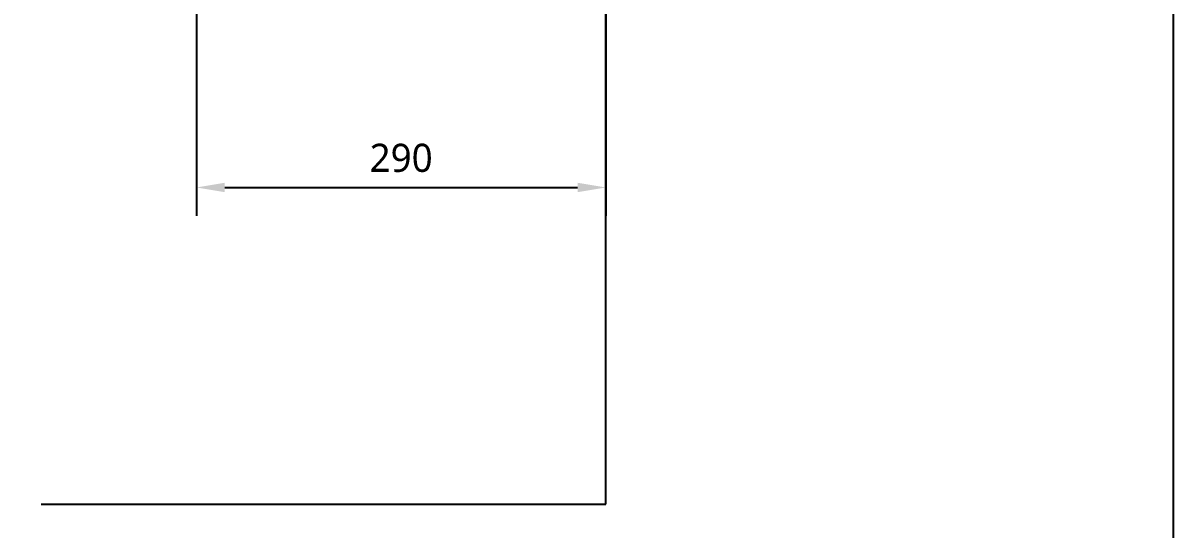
# Model space of a CAD drawing. Extents: x 0 to 3100, y -675 to 2100.
# Drawn here: x 2285 to 3100, y 133 to 492 of the extents above; entities that cross this region are included whole.
import ezdxf

# ---------------------------------------------------------------- set-up
doc = ezdxf.new("R2010")
doc.units = 0
doc.header["$LTSCALE"] = 20
doc.header["$MEASUREMENT"] = 0
doc.layers.get('DEFPOINTS').update_dxf_attribs({"linetype": 'CONTINUOUS'})
doc.layers.add('1', color=1, linetype='CONTINUOUS')
doc.layers.add('5', color=5, linetype='CONTINUOUS')
doc.styles.get("Standard").update_dxf_attribs({"font": 'NanumGothic.ttf'})
doc.dimstyles.get("Standard").update_dxf_attribs({"dimtxt": 2.5, "dimasz": 2, "dimexe": 2, "dimexo": 1, "dimgap": 1.5, "dimtad": 1, "dimdec": 0, "dimlfac": 10, "dimrnd": 0.5, "dimzin": 0, "dimdsep": 46, "dimtxsty": 'Standard', "dimcen": 0, "dimclrt": 2, "dimadec": 0, "dimazin": 0, "dimtfac": 1, "dimtdec": 0, "dimtmove": 0, "dimatfit": 3, "dimfxl": 0, "dimtolj": 1, "dimtzin": 0, "dimarcsym": 0})

# ---------------------------------------------------------------- blocks, each defined once
blk = doc.blocks.new('*D54')
at = {"layer": '1', "color": 3, "lineweight": -2}
for p, q in [((2698.14, 675.11), (2698.14, 355.12)), ((2408.14, 634.34), (2408.14, 355.12)), ((2428.14, 375.12), (2678.14, 375.12))]:
    blk.add_line(p, q, dxfattribs=at)
at = {"layer": '1', "color": 3}
for points in [[(2428.14, 378.46), (2428.14, 371.79), (2408.14, 375.12)], [(2678.14, 378.46), (2678.14, 371.79), (2698.14, 375.12)]]:
    blk.add_solid(points, dxfattribs=at)
at = {"layer": 'DEFPOINTS', "color": 0}
for p in [(2698.14, 675.11), (2408.14, 634.34), (2698.14, 375.12)]:
    blk.add_point(p, dxfattribs=at)
at = {"layer": '1', "color": 2, "insert": (2553.14, 396.01), "char_height": 20, "attachment_point": 5}
blk.add_mtext('\\A1;290', dxfattribs=at)

msp = doc.modelspace()

# ---------------------------------------------------------------- linework, layer by layer
at = {"layer": '1'}
for p, q in [((2698.14128, 150.50261), (2698.14128, 1189.72416)), ((2298.14128, 150.50261), (2698.14128, 150.50261))]:
    msp.add_line(p, q, dxfattribs=at)
at = {"layer": '5', "color": 212}
msp.add_lwpolyline([(0, 2100), (3100, 2100), (3100, 0), (0, 0)], close=True, dxfattribs=at)

# ---------------------------------------------------------------- dimensions: what is measured, and where the dimension line sits
at = {"layer": '1'}
dim = msp.add_linear_dim(base=(2698.14128, 375.12341), p1=(2408.14128, 634.33547), p2=(2698.14128, 675.11339), dimstyle='Standard', override={"dimtxt": 20, "dimasz": 20, "dimexe": 20, "dimexo": 0, "dimgap": 10, "dimdec": 4, "dimlfac": 1, "dimzin": 8, "dimclrd": 3, "dimclre": 3, "dimtdec": 4}, dxfattribs=at)
dim.commit()
dim.dimension.update_dxf_attribs({"geometry": '*D54', "text_midpoint": (2553.14128, 396.01039)})

doc.saveas('drawing.dxf')
